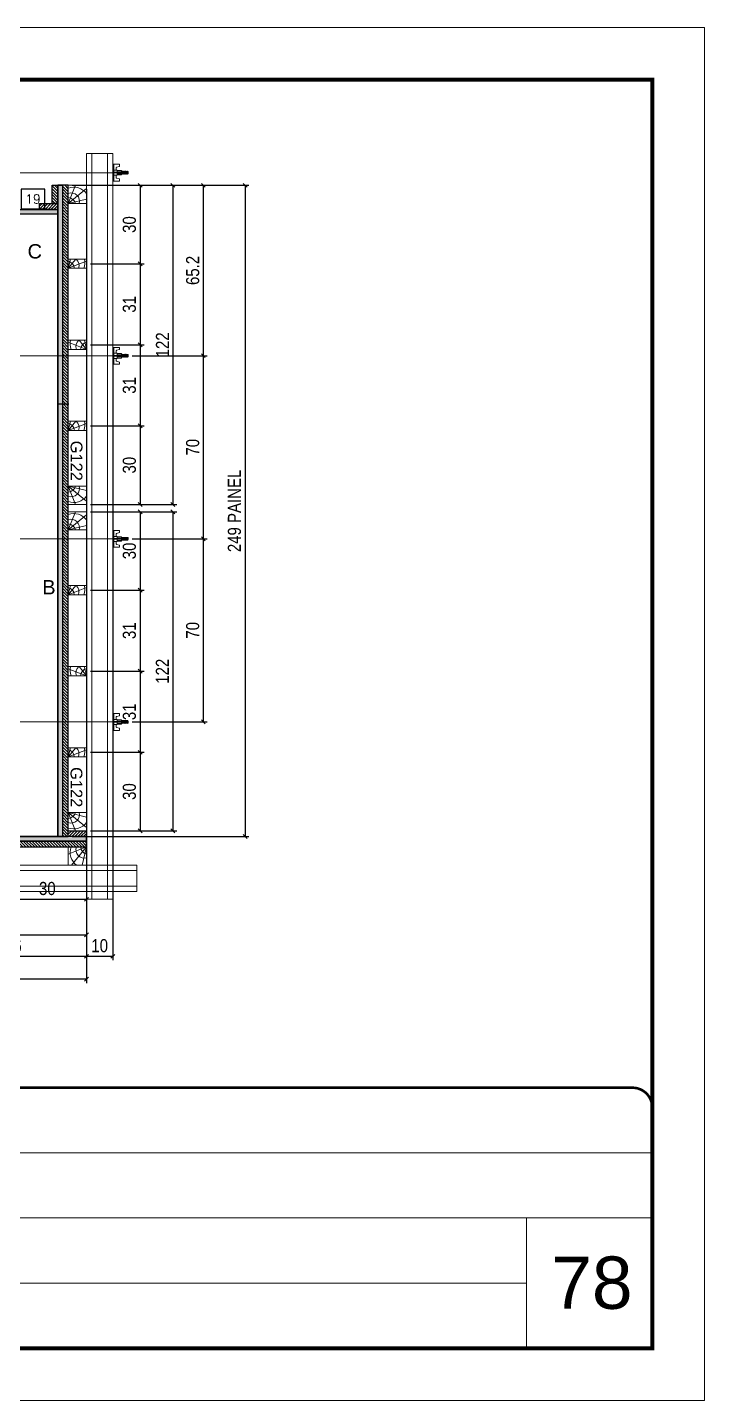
# Model space of a CAD drawing. Extents: x 2949 to 9203, y -16089 to 12527.
# Drawn here: x 5515 to 6033, y -10346 to -9296 of the extents above; entities that cross this region are included whole.
import ezdxf
from ezdxf.enums import TextEntityAlignment as Align

# ---------------------------------------------------------------- set-up
doc = ezdxf.new("R2010")
doc.units = 0
doc.linetypes.add('CONTINUO', pattern=[0])
doc.linetypes.add('DASHED', pattern=[0.75, 0.5, -0.25])
for name, color, linetype, lineweight in [('CARIMBO', 255, 'Continuous', 9), ('CONCRETO', 251, 'Continuous', 25), ('Folhas', 255, 'Continuous', 9), ('Hachura', 251, 'Continuous', 9), ('Madeira', 126, 'Continuous', 18), ('Perfil Metálico', 224, 'Continuous', 18), ('SARRAFO DE PRESSAO', 251, 'DASHED', 9)]:
    doc.layers.add(name, color=color, linetype=linetype, lineweight=lineweight)
for name, color, linetype in [('COTA', 241, 'Continuous'), ('MEIO_PONT', 93, 'Continuous'), ('Painéis', 200, 'Continuous'), ('SARRAFO', 251, 'Continuous'), ('TEXTO_GERAL', 7, 'Continuous')]:
    doc.layers.add(name, color=color, linetype=linetype)
doc.styles.add('ARIAL', font='arial.ttf')
doc.styles.add('COTA TECNICA 2X', font='techl___.ttf', dxfattribs={"height": 10})
doc.styles.add('ROMANS', font='romans.shx')
doc.styles.add('SANSSERIF', font='sas_____.pfb')
doc.dimstyles.new('Cota Seção interna', dxfattribs={"dimtxt": 7, "dimasz": 6, "dimexe": 0.18, "dimexo": 2, "dimgap": -4, "dimtad": 3, "dimdec": 1, "dimlfac": 0.5, "dimzin": 12, "dimdsep": 46, "dimtxsty": 'ROMANS', "dimblk": 'ARCHTICK', "dimcen": 0.09, "dimse1": 1, "dimse2": 1, "dimsd1": 1, "dimsd2": 1, "dimclrd": 180, "dimclre": 5, "dimclrt": 1, "dimadec": 0, "dimazin": 3, "dimtfac": 1, "dimtdec": 1, "dimtofl": 0, "dimtmove": 0, "dimatfit": 3, "dimldrblk": 'ARCHTICK', "dimfxl": 1, "dimtolj": 1, "dimtzin": 0, "dimarcsym": 0})
doc.dimstyles.new('SECAO PILAR', dxfattribs={"dimtxt": 10, "dimasz": 3, "dimexe": 3, "dimexo": 3, "dimgap": 3, "dimtad": 1, "dimdec": 1, "dimlfac": 0.5, "dimzin": 12, "dimdsep": 46, "dimtxsty": 'COTA TECNICA 2X', "dimblk1": 'OBLIQUE', "dimblk2": 'OBLIQUE', "dimsah": 1, "dimcen": 0.9, "dimclrd": 256, "dimclre": 256, "dimclrt": 256, "dimadec": 1, "dimazin": 3, "dimtfac": 1, "dimtdec": 1, "dimtmove": 0, "dimatfit": 3, "dimfxl": 1, "dimtolj": 1, "dimtzin": 12, "dimarcsym": 0})

# ---------------------------------------------------------------- blocks, each defined once
blk = doc.blocks.new('9999999999')
at = {"color": 30, "linetype": 'CONTINUO'}
for p, q in [((98564.6, 34379.6), (99584, 34379.6)), ((98564.6, 34329.8), (99488, 34329.8)), ((99584, 34329.8), (99488, 34329.8)), ((99488, 34329.8), (99488, 34230.2)), ((98564.6, 34280), (99488, 34280))]:
    blk.add_line(p, q, dxfattribs=at)
at = {"color": 30, "linetype": 'CONTINUO', "const_width": 2}
blk.add_lwpolyline([(99584, 34230.2), (99584, 34414.4, 0.414214), (99569, 34429.4), (98229, 34429.4, 0.414214), (98214, 34414.4), (98214, 34245.2, 0.414214), (98229, 34230.2), (99584, 34230.2)], format="xyb", dxfattribs=at)
at = {"layer": 'Folhas'}
blk.add_lwpolyline([(98139, 34190.2), (99624, 34190.2), (99624, 35240.2), (98139, 35240.2)], close=True, dxfattribs=at)
at = {"layer": 'Folhas', "color": 30, "const_width": 3}
blk.add_lwpolyline([(98214, 34230.2), (99584, 34230.2), (99584, 35200.2), (98214, 35200.2)], close=True, dxfattribs=at)
blk = doc.blocks.new('*D2945')
at = {"layer": 'COTA', "color": 180, "lineweight": -2, "transparency": 16777216}
for p, q in [((5528.3, -9419.9), (5510.3, -9419.9)), ((5510.3, -9419.9), (5510.3, -9434.9)), ((5528.3, -9434.9), (5528.3, -9419.9)), ((5510.3, -9434.9), (5528.3, -9434.9))]:
    blk.add_line(p, q, dxfattribs=at)
at = {"layer": 'Defpoints', "color": 0, "transparency": 16777216}
for p in [(5500.3, -9438.9), (5538.3, -9438.9), (5538.3, -9438.9)]:
    blk.add_point(p, dxfattribs=at)
at = {"layer": 'COTA', "color": 1, "transparency": 16777216, "insert": (5519.3, -9427.4), "char_height": 7, "attachment_point": 5, "style": 'ROMANS'}
blk.add_mtext('\\A1;19', dxfattribs=at)
blk = doc.blocks.new('_ArchTick')
at = {"color": 0, "linetype": 'ByBlock', "const_width": 0.15}
blk.add_lwpolyline([(-0.5, -0.5), (0.5, 0.5)], dxfattribs=at)
blk = doc.blocks.new('*D2998')
at = {"layer": 'COTA', "color": 180, "lineweight": -2, "transparency": 16777216}
for p, q in [((5283.3, -9877.4), (5257.3, -9877.4)), ((5257.3, -9877.4), (5257.3, -9892.4)), ((5283.3, -9892.4), (5283.3, -9877.4)), ((5257.3, -9892.4), (5283.3, -9892.4))]:
    blk.add_line(p, q, dxfattribs=at)
at = {"layer": 'Defpoints', "color": 0, "transparency": 16777216}
for p in [(5002.3, -9896.4), (5002.3, -9914.9), (5538.3, -9914.9)]:
    blk.add_point(p, dxfattribs=at)
at = {"layer": 'COTA', "color": 1, "transparency": 16777216, "insert": (5270.3, -9884.9), "char_height": 7, "attachment_point": 5, "style": 'ROMANS'}
blk.add_mtext('\\A1;268', dxfattribs=at)
blk = doc.blocks.new('C')
at = {"layer": 'Hachura', "color": 0}
for p, q in [((0, 3.22), (0, -3.22)), ((0.45, 3.22), (0, 3.22)), ((0.46, 3.16), (0, 3.16)), ((0.46, 3.05), (0, 3.05)), ((0.46, 2.88), (0, 2.88)), ((0, 2.75), (0, -1.16)), ((0.46, 2.65), (0, 2.65)), ((0.46, 2.23), (0, 2.23)), ((0.46, 1.51), (0, 1.51)), ((0.39, 0.49), (0.17, 0.49)), ((0.45, -3.23), (0.45, 3.22)), ((0.45, 3.22), (2.58, 3.22)), ((1.74, 0.97), (0.45, 0.97)), ((1.45, 0.1), (0.45, 0.1)), ((1.35, 1.94), (1.35, 0.96)), ((2.58, 2.39), (1.47, 2.09)), ((1.74, -0.97), (1.74, 0.97)), ((1.74, 0.97), (1.74, 0.84)), ((1.74, 0.97), (1.74, 0.84)), ((1.74, 0.84), (3.35, 0.84)), ((3.35, 0.45), (1.74, 0.45)), ((2.58, 3.22), (2.58, 2.39)), ((3.32, 0.84), (3.32, -0.84)), ((3.35, 0.84), (3.35, -0.84)), ((3.68, 0.45), (3.35, 0.45)), ((3.84, -0.52), (3.35, 0.45)), ((3.35, 0.06), (3.67, -0.57)), ((3.68, 0.45), (4.16, -0.52)), ((3.72, 0.5), (4.25, -0.57)), ((4.37, -0.55), (3.83, 0.53)), ((4.15, 0.45), (3.93, 0.45)), ((4.42, -0.52), (3.93, 0.45)), ((4.15, 0.45), (4.26, 0.45)), ((4.26, 0.45), (4.74, -0.52)), ((4.3, 0.5), (4.83, -0.57)), ((4.95, -0.55), (4.41, 0.53)), ((4.51, 0.45), (4.84, 0.45)), ((5, -0.52), (4.51, 0.45)), ((4.84, 0.45), (5.32, -0.52)), ((4.88, 0.5), (5.41, -0.57)), ((5.53, -0.55), (4.99, 0.53)), ((5.58, -0.52), (5.09, 0.45)), ((5.42, 0.45), (5.09, 0.45)), ((5.58, -0.52), (5.09, 0.45)), ((5.42, 0.45), (5.74, -0.19)), ((5.46, 0.5), (5.74, -0.07)), ((5.74, 0.19), (5.57, 0.53)), ((5.74, 0.32), (5.68, 0.45)), ((5.68, 0.45), (5.74, 0.45)), ((5.74, 0.45), (5.9, 0.29)), ((5.74, 0.45), (5.74, -0.52)), ((5.9, -0.36), (5.9, 0.29)), ((0.45, 0), (0, 0)), ((0.46, -1.52), (0, -1.52)), ((0.46, -2.23), (0, -2.23)), ((0.46, -2.65), (0, -2.65)), ((0.46, -2.88), (0, -2.88)), ((0.46, -3.05), (0, -3.05)), ((0.46, -3.16), (0, -3.16)), ((0, -3.22), (2.57, -3.22)), ((0.08, -0.48), (0.29, -0.48)), ((0.29, -0.48), (0.4, -0.48)), ((0.45, 0), (0.45, -0.97)), ((0.45, -0.16), (1.45, -0.16)), ((0.45, -0.65), (0.45, -0.32)), ((0.45, -3.23), (0.45, -0.65)), ((0.45, -0.97), (1.74, -0.97)), ((1.35, -1.94), (1.35, -0.97)), ((2.58, -2.39), (1.47, -2.1)), ((3.35, -0.32), (1.74, -0.32)), ((3.35, -0.84), (1.74, -0.84)), ((2.58, -3.23), (2.58, -2.39)), ((3.35, -0.07), (3.58, -0.52)), ((3.35, -0.52), (3.58, -0.52)), ((3.84, -0.52), (4.16, -0.52)), ((4.42, -0.52), (4.74, -0.52)), ((4.63, -0.52), (4.74, -0.52)), ((5, -0.52), (5.32, -0.52)), ((5.58, -0.52), (5.74, -0.52)), ((5.74, -0.52), (5.9, -0.36)), ((5.74, -0.52), (5.74, -0.52))]:
    blk.add_line(p, q, dxfattribs=at)
for centre, radius, start, end in [((1.52, 1.94), 0.161, 104.7436, 180), ((1.44, -0.03), 0.129, 272.695, 87.305), ((3.81, 0.39), 0.143, 25.5688, 154.4312), ((4.39, 0.39), 0.143, 25.5688, 154.4312), ((4.97, 0.39), 0.143, 25.5688, 154.4312), ((5.55, 0.39), 0.143, 25.5688, 154.4312), ((0.17, -0.37), 0.174, 221.744, 317.8592), ((1.52, -1.94), 0.161, 180, 255.2564), ((3.71, -0.4), 0.174, 222.1408, 318.256), ((4.29, -0.4), 0.174, 222.1408, 318.256), ((4.87, -0.4), 0.174, 222.1408, 318.256), ((5.45, -0.4), 0.174, 222.1408, 318.256), ((5.61, -0.4), 0.174, 317.8592, 318.256)]:
    blk.add_arc(centre, radius, start, end, dxfattribs=at)
blk = doc.blocks.new('_Oblique')
at = {"color": 0, "linetype": 'ByBlock', "lineweight": -2}
blk.add_line((-0.5, -0.5), (0.5, 0.5), dxfattribs=at)
blk = doc.blocks.new('*D2985')
at = {"layer": 'COTA', "lineweight": -2, "transparency": 16777216}
for p, q in [((4980.3, -9925.9), (4980.3, -10027)), ((5560.3, -9925.9), (5560.3, -10027)), ((5560.3, -10024), (4980.3, -10024))]:
    blk.add_line(p, q, dxfattribs=at)
at = {"layer": 'Defpoints', "color": 0, "transparency": 16777216}
for p in [(4980.3, -9922.9), (5560.3, -9922.9), (4980.3, -10024)]:
    blk.add_point(p, dxfattribs=at)
at = {"layer": 'COTA', "lineweight": -2, "transparency": 16777216, "xscale": 3, "yscale": 3, "zscale": 3, "rotation": 180}
blk.add_blockref('_Oblique', (4980.3, -10024), dxfattribs=at)
at = {"layer": 'COTA', "lineweight": -2, "transparency": 16777216, "xscale": 3, "yscale": 3, "zscale": 3}
blk.add_blockref('_Oblique', (5560.3, -10024), dxfattribs=at)
at = {"layer": 'COTA', "transparency": 16777216, "insert": (5270.3, -10015.9), "char_height": 10, "attachment_point": 5, "style": 'COTA TECNICA 2X'}
blk.add_mtext('\\A1;290 PAINEL', dxfattribs=at)
blk = doc.blocks.new('*D2987')
at = {"layer": 'COTA', "lineweight": -2, "transparency": 16777216}
for p, q in [((5549.3, -9416.9), (5684.4, -9416.9)), ((5681.4, -9416.9), (5681.4, -9914.9)), ((5549.3, -9914.9), (5684.4, -9914.9))]:
    blk.add_line(p, q, dxfattribs=at)
at = {"layer": 'Defpoints', "color": 0, "transparency": 16777216}
for p in [(5546.3, -9416.9), (5546.3, -9914.9), (5681.4, -9914.9)]:
    blk.add_point(p, dxfattribs=at)
at = {"layer": 'COTA', "lineweight": -2, "transparency": 16777216, "xscale": 3, "yscale": 3, "zscale": 3}
for p, rotation in [((5681.4, -9416.9), 90), ((5681.4, -9914.9), 270)]:
    blk.add_blockref('_Oblique', p, dxfattribs=dict(at, rotation=rotation))
at = {"layer": 'COTA', "transparency": 16777216, "insert": (5673.3, -9665.9), "char_height": 10, "attachment_point": 5, "rotation": 90, "style": 'COTA TECNICA 2X'}
blk.add_mtext('\\A1;249 PAINEL', dxfattribs=at)
blk = doc.blocks.new('PONTALETE')
at = {"layer": 'Madeira'}
for q in [(2.71, 7), (7, 5.76), (7, 1.74)]:
    blk.add_line((0, 0), q, dxfattribs=at)
blk.add_lwpolyline([(0, 0), (7, 0), (7, 7), (0, 7)], close=True, dxfattribs=at)
for centre, radius, start, end in [((2.04, 0.06), 6.23, 37.2818, 109.0913), ((1.09, 0.9), 3.19, 343.603, 109.9847), ((-0.21, -0.78), 3.09, 14.6322, 86.0383)]:
    blk.add_arc(centre, radius, start, end, dxfattribs=at)
blk = doc.blocks.new('MEIO PONTALETE')
at = {"layer": 'Madeira'}
for q in [(2.71, 7), (3.5, 2.88), (3.5, 0.87)]:
    blk.add_line((0, 0), q, dxfattribs=at)
blk.add_lwpolyline([(0, 0), (3.5, 0), (3.5, 7), (0, 7)], close=True, dxfattribs=at)
for centre, radius, start, end in [((2.04, 0.06), 6.23, 76.4499, 109.0913), ((1.09, 0.9), 3.19, 40.9063, 109.9847), ((-0.21, -0.78), 3.09, 14.6322, 86.0383)]:
    blk.add_arc(centre, radius, start, end, dxfattribs=at)
blk = doc.blocks.new('*D2941')
at = {"layer": 'COTA', "lineweight": -2, "transparency": 16777216}
for p, q in [((5500.3, -9939.9), (5500.3, -9965.9)), ((5560.3, -9939.9), (5560.3, -9965.9)), ((5500.3, -9962.9), (5560.3, -9962.9))]:
    blk.add_line(p, q, dxfattribs=at)
at = {"layer": 'Defpoints', "color": 0, "transparency": 16777216}
for p in [(5500.3, -9936.9), (5560.3, -9936.9), (5560.3, -9962.9)]:
    blk.add_point(p, dxfattribs=at)
at = {"layer": 'COTA', "lineweight": -2, "transparency": 16777216, "xscale": 3, "yscale": 3, "zscale": 3, "rotation": 180}
blk.add_blockref('_Oblique', (5500.3, -9962.9), dxfattribs=at)
at = {"layer": 'COTA', "lineweight": -2, "transparency": 16777216, "xscale": 3, "yscale": 3, "zscale": 3}
blk.add_blockref('_Oblique', (5560.3, -9962.9), dxfattribs=at)
at = {"layer": 'COTA', "transparency": 16777216, "insert": (5530.3, -9954.7), "char_height": 10, "attachment_point": 5, "style": 'COTA TECNICA 2X'}
blk.add_mtext('\\A1;30', dxfattribs=at)
blk = doc.blocks.new('*D2942')
at = {"layer": 'COTA', "lineweight": -2, "transparency": 16777216}
for p, q in [((5380.3, -9939.9), (5380.3, -9993)), ((5560.3, -9939.9), (5560.3, -9993)), ((5380.3, -9990), (5560.3, -9990))]:
    blk.add_line(p, q, dxfattribs=at)
at = {"layer": 'Defpoints', "color": 0, "transparency": 16777216}
for p in [(5380.3, -9936.9), (5560.3, -9936.9), (5560.3, -9990)]:
    blk.add_point(p, dxfattribs=at)
at = {"layer": 'COTA', "lineweight": -2, "transparency": 16777216, "xscale": 3, "yscale": 3, "zscale": 3, "rotation": 180}
blk.add_blockref('_Oblique', (5380.3, -9990), dxfattribs=at)
at = {"layer": 'COTA', "lineweight": -2, "transparency": 16777216, "xscale": 3, "yscale": 3, "zscale": 3}
blk.add_blockref('_Oblique', (5560.3, -9990), dxfattribs=at)
at = {"layer": 'COTA', "transparency": 16777216, "insert": (5470.3, -9981.9), "char_height": 10, "attachment_point": 5, "style": 'COTA TECNICA 2X'}
blk.add_mtext('\\A1;90', dxfattribs=at)
blk = doc.blocks.new('*D2923')
at = {"layer": 'COTA', "lineweight": -2, "transparency": 16777216}
for p, q in [((5563.3, -9416.9), (5604.2, -9416.9)), ((5601.2, -9416.9), (5601.2, -9476.9)), ((5563.3, -9476.9), (5604.2, -9476.9))]:
    blk.add_line(p, q, dxfattribs=at)
at = {"layer": 'Defpoints', "color": 0, "transparency": 16777216}
for p in [(5560.3, -9416.9), (5560.3, -9476.9), (5601.2, -9476.9)]:
    blk.add_point(p, dxfattribs=at)
at = {"layer": 'COTA', "lineweight": -2, "transparency": 16777216, "xscale": 3, "yscale": 3, "zscale": 3}
for p, rotation in [((5601.2, -9416.9), 90), ((5601.2, -9476.9), 270)]:
    blk.add_blockref('_Oblique', p, dxfattribs=dict(at, rotation=rotation))
at = {"layer": 'COTA', "transparency": 16777216, "insert": (5593, -9446.9), "char_height": 10, "attachment_point": 5, "rotation": 90, "style": 'COTA TECNICA 2X'}
blk.add_mtext('\\A1;30', dxfattribs=at)
blk = doc.blocks.new('*D2924')
at = {"layer": 'COTA', "lineweight": -2, "transparency": 16777216}
for p, q in [((5563.3, -9476.9), (5604.2, -9476.9)), ((5601.2, -9476.9), (5601.2, -9538.9)), ((5563.3, -9538.9), (5604.2, -9538.9))]:
    blk.add_line(p, q, dxfattribs=at)
at = {"layer": 'Defpoints', "color": 0, "transparency": 16777216}
for p in [(5560.3, -9476.9), (5560.3, -9538.9), (5601.2, -9538.9)]:
    blk.add_point(p, dxfattribs=at)
at = {"layer": 'COTA', "lineweight": -2, "transparency": 16777216, "xscale": 3, "yscale": 3, "zscale": 3}
for p, rotation in [((5601.2, -9476.9), 90), ((5601.2, -9538.9), 270)]:
    blk.add_blockref('_Oblique', p, dxfattribs=dict(at, rotation=rotation))
at = {"layer": 'COTA', "transparency": 16777216, "insert": (5593, -9507.9), "char_height": 10, "attachment_point": 5, "rotation": 90, "style": 'COTA TECNICA 2X'}
blk.add_mtext('\\A1;31', dxfattribs=at)
blk = doc.blocks.new('*D2925')
at = {"layer": 'COTA', "lineweight": -2, "transparency": 16777216}
for p, q in [((5563.3, -9538.9), (5604.2, -9538.9)), ((5601.2, -9538.9), (5601.2, -9600.9)), ((5563.3, -9600.9), (5604.2, -9600.9))]:
    blk.add_line(p, q, dxfattribs=at)
at = {"layer": 'Defpoints', "color": 0, "transparency": 16777216}
for p in [(5560.3, -9538.9), (5560.3, -9600.9), (5601.2, -9600.9)]:
    blk.add_point(p, dxfattribs=at)
at = {"layer": 'COTA', "lineweight": -2, "transparency": 16777216, "xscale": 3, "yscale": 3, "zscale": 3}
for p, rotation in [((5601.2, -9538.9), 90), ((5601.2, -9600.9), 270)]:
    blk.add_blockref('_Oblique', p, dxfattribs=dict(at, rotation=rotation))
at = {"layer": 'COTA', "transparency": 16777216, "insert": (5593, -9569.9), "char_height": 10, "attachment_point": 5, "rotation": 90, "style": 'COTA TECNICA 2X'}
blk.add_mtext('\\A1;31', dxfattribs=at)
blk = doc.blocks.new('*D2926')
at = {"layer": 'COTA', "lineweight": -2, "transparency": 16777216}
for p, q in [((5563.3, -9600.9), (5604.2, -9600.9)), ((5601.2, -9600.9), (5601.2, -9660.9)), ((5563.3, -9660.9), (5604.2, -9660.9))]:
    blk.add_line(p, q, dxfattribs=at)
at = {"layer": 'Defpoints', "color": 0, "transparency": 16777216}
for p in [(5560.3, -9600.9), (5560.3, -9660.9), (5601.2, -9660.9)]:
    blk.add_point(p, dxfattribs=at)
at = {"layer": 'COTA', "lineweight": -2, "transparency": 16777216, "xscale": 3, "yscale": 3, "zscale": 3}
for p, rotation in [((5601.2, -9600.9), 90), ((5601.2, -9660.9), 270)]:
    blk.add_blockref('_Oblique', p, dxfattribs=dict(at, rotation=rotation))
at = {"layer": 'COTA', "transparency": 16777216, "insert": (5593, -9630.9), "char_height": 10, "attachment_point": 5, "rotation": 90, "style": 'COTA TECNICA 2X'}
blk.add_mtext('\\A1;30', dxfattribs=at)
blk = doc.blocks.new('*D2927')
at = {"layer": 'COTA', "lineweight": -2, "transparency": 16777216}
for p, q in [((5563.3, -9416.9), (5629.3, -9416.9)), ((5626.3, -9416.9), (5626.3, -9660.9)), ((5563.3, -9660.9), (5629.3, -9660.9))]:
    blk.add_line(p, q, dxfattribs=at)
at = {"layer": 'Defpoints', "color": 0, "transparency": 16777216}
for p in [(5560.3, -9416.9), (5560.3, -9660.9), (5626.3, -9660.9)]:
    blk.add_point(p, dxfattribs=at)
at = {"layer": 'COTA', "lineweight": -2, "transparency": 16777216, "xscale": 3, "yscale": 3, "zscale": 3}
for p, rotation in [((5626.3, -9416.9), 90), ((5626.3, -9660.9), 270)]:
    blk.add_blockref('_Oblique', p, dxfattribs=dict(at, rotation=rotation))
at = {"layer": 'COTA', "transparency": 16777216, "insert": (5618.3, -9538.9), "char_height": 10, "attachment_point": 5, "rotation": 90, "style": 'COTA TECNICA 2X'}
blk.add_mtext('\\A1;122', dxfattribs=at)
blk = doc.blocks.new('*D2928')
at = {"layer": 'COTA', "lineweight": -2, "transparency": 16777216}
for p, q in [((5563.3, -9666.5), (5604.2, -9666.5)), ((5601.2, -9666.5), (5601.2, -9726.5)), ((5563.3, -9726.5), (5604.2, -9726.5))]:
    blk.add_line(p, q, dxfattribs=at)
at = {"layer": 'Defpoints', "color": 0, "transparency": 16777216}
for p in [(5560.3, -9666.5), (5560.3, -9726.5), (5601.2, -9726.5)]:
    blk.add_point(p, dxfattribs=at)
at = {"layer": 'COTA', "lineweight": -2, "transparency": 16777216, "xscale": 3, "yscale": 3, "zscale": 3}
for p, rotation in [((5601.2, -9666.5), 90), ((5601.2, -9726.5), 270)]:
    blk.add_blockref('_Oblique', p, dxfattribs=dict(at, rotation=rotation))
at = {"layer": 'COTA', "transparency": 16777216, "insert": (5593, -9696.5), "char_height": 10, "attachment_point": 5, "rotation": 90, "style": 'COTA TECNICA 2X'}
blk.add_mtext('\\A1;30', dxfattribs=at)
blk = doc.blocks.new('*D2929')
at = {"layer": 'COTA', "lineweight": -2, "transparency": 16777216}
for p, q in [((5563.3, -9726.5), (5604.2, -9726.5)), ((5601.2, -9726.5), (5601.2, -9788.5)), ((5563.3, -9788.5), (5604.2, -9788.5))]:
    blk.add_line(p, q, dxfattribs=at)
at = {"layer": 'Defpoints', "color": 0, "transparency": 16777216}
for p in [(5560.3, -9726.5), (5560.3, -9788.5), (5601.2, -9788.5)]:
    blk.add_point(p, dxfattribs=at)
at = {"layer": 'COTA', "lineweight": -2, "transparency": 16777216, "xscale": 3, "yscale": 3, "zscale": 3}
for p, rotation in [((5601.2, -9726.5), 90), ((5601.2, -9788.5), 270)]:
    blk.add_blockref('_Oblique', p, dxfattribs=dict(at, rotation=rotation))
at = {"layer": 'COTA', "transparency": 16777216, "insert": (5593, -9757.5), "char_height": 10, "attachment_point": 5, "rotation": 90, "style": 'COTA TECNICA 2X'}
blk.add_mtext('\\A1;31', dxfattribs=at)
blk = doc.blocks.new('*D2930')
at = {"layer": 'COTA', "lineweight": -2, "transparency": 16777216}
for p, q in [((5563.3, -9788.5), (5604.2, -9788.5)), ((5601.2, -9788.5), (5601.2, -9850.5)), ((5563.3, -9850.5), (5604.2, -9850.5))]:
    blk.add_line(p, q, dxfattribs=at)
at = {"layer": 'Defpoints', "color": 0, "transparency": 16777216}
for p in [(5560.3, -9788.5), (5560.3, -9850.5), (5601.2, -9850.5)]:
    blk.add_point(p, dxfattribs=at)
at = {"layer": 'COTA', "lineweight": -2, "transparency": 16777216, "xscale": 3, "yscale": 3, "zscale": 3}
for p, rotation in [((5601.2, -9788.5), 90), ((5601.2, -9850.5), 270)]:
    blk.add_blockref('_Oblique', p, dxfattribs=dict(at, rotation=rotation))
at = {"layer": 'COTA', "transparency": 16777216, "insert": (5593, -9819.5), "char_height": 10, "attachment_point": 5, "rotation": 90, "style": 'COTA TECNICA 2X'}
blk.add_mtext('\\A1;31', dxfattribs=at)
blk = doc.blocks.new('*D2931')
at = {"layer": 'COTA', "lineweight": -2, "transparency": 16777216}
for p, q in [((5563.3, -9850.5), (5604.2, -9850.5)), ((5601.2, -9850.5), (5601.2, -9910.5)), ((5563.3, -9910.5), (5604.2, -9910.5))]:
    blk.add_line(p, q, dxfattribs=at)
at = {"layer": 'Defpoints', "color": 0, "transparency": 16777216}
for p in [(5560.3, -9850.5), (5560.3, -9910.5), (5601.2, -9910.5)]:
    blk.add_point(p, dxfattribs=at)
at = {"layer": 'COTA', "lineweight": -2, "transparency": 16777216, "xscale": 3, "yscale": 3, "zscale": 3}
for p, rotation in [((5601.2, -9850.5), 90), ((5601.2, -9910.5), 270)]:
    blk.add_blockref('_Oblique', p, dxfattribs=dict(at, rotation=rotation))
at = {"layer": 'COTA', "transparency": 16777216, "insert": (5593, -9880.5), "char_height": 10, "attachment_point": 5, "rotation": 90, "style": 'COTA TECNICA 2X'}
blk.add_mtext('\\A1;30', dxfattribs=at)
blk = doc.blocks.new('*D2932')
at = {"layer": 'COTA', "lineweight": -2, "transparency": 16777216}
for p, q in [((5563.3, -9666.5), (5629.3, -9666.5)), ((5626.3, -9666.5), (5626.3, -9910.5)), ((5563.3, -9910.5), (5629.3, -9910.5))]:
    blk.add_line(p, q, dxfattribs=at)
at = {"layer": 'Defpoints', "color": 0, "transparency": 16777216}
for p in [(5560.3, -9666.5), (5560.3, -9910.5), (5626.3, -9910.5)]:
    blk.add_point(p, dxfattribs=at)
at = {"layer": 'COTA', "lineweight": -2, "transparency": 16777216, "xscale": 3, "yscale": 3, "zscale": 3}
for p, rotation in [((5626.3, -9666.5), 90), ((5626.3, -9910.5), 270)]:
    blk.add_blockref('_Oblique', p, dxfattribs=dict(at, rotation=rotation))
at = {"layer": 'COTA', "transparency": 16777216, "insert": (5618.2, -9788.5), "char_height": 10, "attachment_point": 5, "rotation": 90, "style": 'COTA TECNICA 2X'}
blk.add_mtext('\\A1;122', dxfattribs=at)
blk = doc.blocks.new('*D2979')
at = {"layer": 'COTA', "linetype": 'ByBlock', "lineweight": -2, "transparency": 16777216}
for p, q in [((5560.3, -9419.9), (5560.3, -10009.5)), ((5448.3, -9971.7), (5448.3, -10009.5)), ((5448.3, -10006.5), (5560.3, -10006.5))]:
    blk.add_line(p, q, dxfattribs=at)
at = {"layer": 'Defpoints', "color": 0, "linetype": 'ByBlock', "transparency": 16777216}
for p in [(5560.3, -9416.9), (5448.3, -9968.7), (5560.3, -10006.5)]:
    blk.add_point(p, dxfattribs=at)
at = {"layer": 'COTA', "linetype": 'ByBlock', "lineweight": -2, "transparency": 16777216, "xscale": 3, "yscale": 3, "zscale": 3, "rotation": 180}
blk.add_blockref('_Oblique', (5448.3, -10006.5), dxfattribs=at)
at = {"layer": 'COTA', "linetype": 'ByBlock', "lineweight": -2, "transparency": 16777216, "xscale": 3, "yscale": 3, "zscale": 3}
blk.add_blockref('_Oblique', (5560.3, -10006.5), dxfattribs=at)
at = {"layer": 'COTA', "linetype": 'ByBlock', "transparency": 16777216, "insert": (5504.3, -9998.4), "char_height": 10, "attachment_point": 5, "style": 'COTA TECNICA 2X'}
blk.add_mtext('\\A1;56', dxfattribs=at)
blk = doc.blocks.new('*D2980')
at = {"layer": 'COTA', "linetype": 'ByBlock', "lineweight": -2, "transparency": 16777216}
for p, q in [((5560.3, -9419.9), (5560.3, -10009.5)), ((5580.3, -9550.3), (5580.3, -10009.5)), ((5560.3, -10006.5), (5580.3, -10006.5))]:
    blk.add_line(p, q, dxfattribs=at)
at = {"layer": 'Defpoints', "color": 0, "linetype": 'ByBlock', "transparency": 16777216}
for p in [(5560.3, -9416.9), (5580.3, -9547.3), (5580.3, -10006.5)]:
    blk.add_point(p, dxfattribs=at)
at = {"layer": 'COTA', "linetype": 'ByBlock', "lineweight": -2, "transparency": 16777216, "xscale": 3, "yscale": 3, "zscale": 3, "rotation": 180}
blk.add_blockref('_Oblique', (5560.3, -10006.5), dxfattribs=at)
at = {"layer": 'COTA', "linetype": 'ByBlock', "lineweight": -2, "transparency": 16777216, "xscale": 3, "yscale": 3, "zscale": 3}
blk.add_blockref('_Oblique', (5580.3, -10006.5), dxfattribs=at)
at = {"layer": 'COTA', "linetype": 'ByBlock', "transparency": 16777216, "insert": (5570.3, -9998.4), "char_height": 10, "attachment_point": 5, "style": 'COTA TECNICA 2X'}
blk.add_mtext('\\A1;10', dxfattribs=at)
blk = doc.blocks.new('*D2981')
at = {"layer": 'COTA', "lineweight": -2, "transparency": 16777216}
for p, q in [((5563.3, -9416.9), (5652.5, -9416.9)), ((5649.5, -9416.9), (5649.5, -9547.2)), ((5595.1, -9547.2), (5652.5, -9547.2))]:
    blk.add_line(p, q, dxfattribs=at)
at = {"layer": 'Defpoints', "color": 0, "transparency": 16777216}
for p in [(5560.3, -9416.9), (5592.1, -9547.2), (5649.5, -9547.2)]:
    blk.add_point(p, dxfattribs=at)
at = {"layer": 'COTA', "lineweight": -2, "transparency": 16777216, "xscale": 3, "yscale": 3, "zscale": 3}
for p, rotation in [((5649.5, -9416.9), 90), ((5649.5, -9547.2), 270)]:
    blk.add_blockref('_Oblique', p, dxfattribs=dict(at, rotation=rotation))
at = {"layer": 'COTA', "transparency": 16777216, "insert": (5641.4, -9482), "char_height": 10, "attachment_point": 5, "rotation": 90, "style": 'COTA TECNICA 2X'}
blk.add_mtext('\\A1;65.2', dxfattribs=at)
blk = doc.blocks.new('*D2982')
at = {"layer": 'COTA', "linetype": 'ByBlock', "lineweight": -2, "transparency": 16777216}
for p, q in [((5595.1, -9547.2), (5652.5, -9547.2)), ((5649.5, -9547.2), (5649.5, -9687.2)), ((5595.1, -9687.2), (5652.5, -9687.2))]:
    blk.add_line(p, q, dxfattribs=at)
at = {"layer": 'Defpoints', "color": 0, "linetype": 'ByBlock', "transparency": 16777216}
for p in [(5592.1, -9547.2), (5592.1, -9687.2), (5649.5, -9687.2)]:
    blk.add_point(p, dxfattribs=at)
at = {"layer": 'COTA', "linetype": 'ByBlock', "lineweight": -2, "transparency": 16777216, "xscale": 3, "yscale": 3, "zscale": 3}
for p, rotation in [((5649.5, -9547.2), 90), ((5649.5, -9687.2), 270)]:
    blk.add_blockref('_Oblique', p, dxfattribs=dict(at, rotation=rotation))
at = {"layer": 'COTA', "linetype": 'ByBlock', "transparency": 16777216, "insert": (5641.4, -9617.2), "char_height": 10, "attachment_point": 5, "rotation": 90, "style": 'COTA TECNICA 2X'}
blk.add_mtext('\\A1;70', dxfattribs=at)
blk = doc.blocks.new('*D2983')
at = {"layer": 'COTA', "linetype": 'ByBlock', "lineweight": -2, "transparency": 16777216}
for p, q in [((5595.1, -9687.2), (5652.5, -9687.2)), ((5649.5, -9687.2), (5649.5, -9827.2)), ((5595.1, -9827.2), (5652.5, -9827.2))]:
    blk.add_line(p, q, dxfattribs=at)
at = {"layer": 'Defpoints', "color": 0, "linetype": 'ByBlock', "transparency": 16777216}
for p in [(5592.1, -9687.2), (5592.1, -9827.2), (5649.5, -9827.2)]:
    blk.add_point(p, dxfattribs=at)
at = {"layer": 'COTA', "linetype": 'ByBlock', "lineweight": -2, "transparency": 16777216, "xscale": 3, "yscale": 3, "zscale": 3}
for p, rotation in [((5649.5, -9687.2), 90), ((5649.5, -9827.2), 270)]:
    blk.add_blockref('_Oblique', p, dxfattribs=dict(at, rotation=rotation))
at = {"layer": 'COTA', "linetype": 'ByBlock', "transparency": 16777216, "insert": (5641.4, -9757.2), "char_height": 10, "attachment_point": 5, "rotation": 90, "style": 'COTA TECNICA 2X'}
blk.add_mtext('\\A1;70', dxfattribs=at)

msp = doc.modelspace()

# ---------------------------------------------------------------- hatches: boundary and pattern name
at = {"layer": 'Hachura'}
h = msp.add_hatch(dxfattribs=at)
h.set_pattern_fill('ANSI31', color=256, scale=0.5, angle=270, style=0)
h.set_pattern_definition([(315, (29072.522, -19061.224), (1.12253202, 1.12253202), [])])
h.paths.add_polyline_path([(5533.9, -9430.88), (5538.3, -9430.88), (5538.3, -9416.88), (5533.9, -9416.88)])
h = msp.add_hatch(color=256, dxfattribs=at)
h.dxf.hatch_style = 1
h.paths.add_polyline_path([(5538.3, -9914.88), (5538.3, -9416.88), (5541.9, -9416.88), (5541.9, -9914.88)])
h = msp.add_hatch(dxfattribs=at)
h.set_pattern_fill('ANSI31', color=256, scale=0.5, angle=270, style=0)
h.set_pattern_definition([(315, (29080.522, -18794.224), (1.12253202, 1.12253202), [])])
h.paths.add_polyline_path([(5541.9, -9914.88), (5546.3, -9914.88), (5546.3, -9416.88), (5541.9, -9416.88)])
h = msp.add_hatch(color=256, dxfattribs=at)
h.dxf.hatch_style = 1
h.paths.add_polyline_path([(5538.3, -9435.28), (5538.3, -9438.88), (5500.3, -9438.88), (5500.3, -9435.28)])
h = msp.add_hatch(dxfattribs=at)
h.set_pattern_fill('ANSI31', color=256, scale=0.5, angle=360, style=0)
h.set_pattern_definition([(45, (15314.6657, 12972.536), (-1.12253202, 1.12253202), [])])
h.paths.add_polyline_path([(5538.3, -9435.28), (5538.3, -9430.88), (5524.3, -9430.88), (5524.3, -9435.28)])
h = msp.add_hatch(dxfattribs=at)
h.set_pattern_fill('ANSI31', color=256, scale=0.5, angle=180, style=0)
h.set_pattern_definition([(225, (-3566.638, -32231.4804), (1.12253202, -1.12253202), [])])
h.paths.add_polyline_path([(5560.3, -9914.88), (5560.3, -9910.48), (5546.3, -9910.48), (5546.3, -9914.88)])
h = msp.add_hatch(color=256, dxfattribs=at)
h.dxf.hatch_style = 1
h.paths.add_polyline_path([(5560.3, -9918.48), (5560.3, -9914.88), (4980.3, -9914.88), (4980.3, -9918.48)])
h = msp.add_hatch(dxfattribs=at)
h.set_pattern_fill('ANSI31', color=256, scale=0.5, angle=270, style=0)
h.set_pattern_definition([(315, (-2381.0758, -20563.175), (1.12253202, 1.12253202), [])])
h.paths.add_polyline_path([(4980.3, -9922.88), (4980.3, -9918.48), (5560.3, -9918.48), (5560.3, -9922.88)])

# ---------------------------------------------------------------- linework, layer by layer
at = {"layer": 'CONCRETO', "color": 2}
msp.add_lwpolyline([(5538.3, -9438.88), (5500.3, -9438.88), (5500.3, -9876.88), (5002.3, -9876.88), (5002.3, -9914.88), (5538.3, -9914.88)], close=True, dxfattribs=at)
at = {"layer": 'Hachura'}
for p, q in [((5591.1, -9407.28), (5451.3, -9407.27)), ((5591.09, -9547.28), (5451.29, -9547.27)), ((5591.08, -9687.28), (5451.28, -9687.27)), ((5591.08, -9827.28), (5451.28, -9827.27))]:
    msp.add_line(p, q, dxfattribs=at)
at = {"layer": 'Madeira'}
for points in [[(5560.34, -9660.88), (5546.34, -9660.88), (5546.34, -9416.88), (5560.34, -9416.88)], [(5560.3, -9910.48), (5546.3, -9910.48), (5546.3, -9666.48), (5560.3, -9666.48)], [(5560.3, -9922.88), (5560.3, -9936.88), (4980.3, -9936.88), (4980.3, -9922.88)], [(5380.3, -9922.88), (5380.3, -9936.88), (5560.3, -9936.88), (5560.3, -9922.88)]]:
    msp.add_lwpolyline(points, close=True, dxfattribs=at)
at = {"layer": 'Painéis'}
msp.add_line((5538.3, -9583.88), (5546.7, -9583.88), dxfattribs=at)
at = {"layer": 'Painéis', "linetype": 'ByBlock'}
for p, q in [((5546.3, -9914.88), (5546.3, -9911.11)), ((5538.3, -9914.88), (5546.3, -9914.88))]:
    msp.add_line(p, q, dxfattribs=at)
at = {"layer": 'Painéis'}
for points in [[(5538.3, -9914.88), (5538.3, -9416.88), (5541.9, -9416.88), (5541.9, -9914.88)], [(5538.3, -9435.28), (5538.3, -9438.88), (5500.3, -9438.88), (5500.3, -9435.28)], [(5560.3, -9918.48), (5560.3, -9914.88), (4980.3, -9914.88), (4980.3, -9918.48)]]:
    msp.add_lwpolyline(points, close=True, dxfattribs=at)
at = {"layer": 'Perfil Metálico'}
for points in [[(5560.3, -9962.79), (5580.3, -9962.79), (5580.3, -9392.52), (5560.3, -9392.52)], [(5576.3, -9392.52), (5564.3, -9392.52), (5564.3, -9962.79), (5576.3, -9962.79)], [(4948.36, -9936.88), (4948.36, -9956.88), (5598.62, -9956.88), (5598.62, -9936.88)], [(5598.62, -9952.88), (5598.62, -9940.88), (4948.36, -9940.88), (4948.36, -9952.88)]]:
    msp.add_lwpolyline(points, close=True, dxfattribs=at)
at = {"layer": 'SARRAFO'}
msp.add_line((5546.3, -9914.88), (5546.34, -9416.88), dxfattribs=at)
for points in [[(5538.3, -9416.88), (5538.3, -9430.88), (5533.9, -9430.88), (5533.9, -9416.88)], [(5524.3, -9430.88), (5538.3, -9430.88), (5538.3, -9435.28), (5524.3, -9435.28)], [(5546.3, -9910.48), (5560.3, -9910.48), (5560.3, -9914.88), (5546.3, -9914.88)], [(5560.3, -9918.48), (4980.3, -9918.48), (4980.3, -9922.88), (5560.3, -9922.88)], [(5560.3, -9918.48), (4980.3, -9918.48), (4980.3, -9922.88), (5560.3, -9922.88)]]:
    msp.add_lwpolyline(points, close=True, dxfattribs=at)
msp.add_lwpolyline([(5546.34, -9416.88), (5538.3, -9416.88), (5538.3, -9914.88), (5546.3, -9914.88)], dxfattribs=at)

# ---------------------------------------------------------------- block references
at = {"layer": 'Hachura', "linetype": 'Continuous', "xscale": -2, "yscale": 2, "zscale": 2, "rotation": 180}
for p in [(5580.3, -9407.28), (5580.29, -9547.28), (5580.3, -9687.28), (5580.3, -9827.28)]:
    msp.add_blockref('C', p, dxfattribs=at)
at = {"layer": 'Madeira', "xscale": 2, "yscale": 2, "zscale": 2}
for p in [(5546.34, -9430.88), (5546.3, -9680.48)]:
    msp.add_blockref('PONTALETE', p, dxfattribs=at)
at = {"layer": 'Madeira'}
for name, p, xscale, yscale, zscale, rotation in [('MEIO PONTALETE', (5546.34, -9480.38), -1.999999997962732, 1.999999997962732, 1.999999997962732, 270), ('MEIO PONTALETE', (5560.34, -9542.38), 1.999999997962732, 1.999999997962732, 1.999999997962732, 90.00000000000001), ('MEIO PONTALETE', (5546.34, -9604.38), -1.999999997962732, 1.999999997962732, 1.999999997962732, 270), ('PONTALETE', (5546.34, -9646.88), -2, 2, 2, 180), ('MEIO PONTALETE', (5546.3, -9729.98), -1.999999997962732, 1.999999997962732, 1.999999997962732, 270), ('MEIO PONTALETE', (5560.3, -9791.98), 1.999999997962732, 1.999999997962732, 1.999999997962732, 90.00000000000001), ('MEIO PONTALETE', (5546.3, -9853.98), -1.999999997962732, 1.999999997962732, 1.999999997962732, 270), ('PONTALETE', (5546.3, -9896.48), -2, 2, 2, 180)]:
    msp.add_blockref(name, p, dxfattribs=dict(at, xscale=xscale, yscale=yscale, zscale=zscale, rotation=rotation))
at = {"layer": 'MEIO_PONT', "xscale": -2, "yscale": 2, "zscale": 2, "rotation": 90.00000000000007}
msp.add_blockref('PONTALETE', (5560.3, -9922.88), dxfattribs=at)
at = {"layer": 'SARRAFO DE PRESSAO', "color": 6, "linetype": 'ByBlock'}
msp.add_blockref('9999999999', (-93591.44, -44536.4), dxfattribs=at)

# ---------------------------------------------------------------- texts
at = {"layer": 'CARIMBO', "style": 'ARIAL'}
msp.add_text('78', height=40, dxfattribs=at).set_placement((5915.39, -10276.05))
at = {"layer": 'TEXTO_GERAL', "style": 'ARIAL'}
for s, p in [('C', (5520.7, -9467.36)), ('B', (5531.49, -9724.23))]:
    msp.add_text(s, height=11, dxfattribs=at).set_placement(p, align=Align.MIDDLE_CENTER)
at = {"layer": 'TEXTO_GERAL', "color": 0, "linetype": 'Continuous', "style": 'SANSSERIF'}
for p in [(5552.58, -9612.19), (5552.54, -9861.79)]:
    msp.add_text('G122', height=9, rotation=270, dxfattribs=at).set_placement(p, align=Align.MIDDLE_LEFT)

# ---------------------------------------------------------------- dimensions: what is measured, and where the dimension line sits
at = {"layer": 'COTA', "linetype": 'ByBlock'}
for base, p1, p2, picture, middle in [((5560.34, -10006.48), (5448.28, -9968.71), (5560.34, -9416.88), '*D2979', (5504.31, -9998.37)), ((5580.3, -10006.48), (5560.34, -9416.88), (5580.3, -9547.28), '*D2980', (5570.32, -9998.38))]:
    dim = msp.add_linear_dim(base=base, p1=p1, p2=p2, dimstyle='SECAO PILAR', override={"dimtmove": 1}, dxfattribs=at)
    dim.commit()
    dim.dimension.update_dxf_attribs({"geometry": picture, "text_midpoint": middle})
at = {"layer": 'COTA'}
dim = msp.add_linear_dim(base=(5681.38, -9914.88), p1=(5546.34, -9416.88), p2=(5546.3, -9914.88), angle=270, text='<> PAINEL', dimstyle='SECAO PILAR', dxfattribs=at)
dim.commit()
dim.dimension.update_dxf_attribs({"geometry": '*D2987', "text_midpoint": (5673.28, -9665.88)})
for base, p1, p2, angle, dimstyle, picture, middle in [((5601.21, -9476.88), (5560.34, -9416.88), (5560.34, -9476.88), 270, 'SECAO PILAR', '*D2923', (5592.99, -9446.88)), ((5626.34, -9660.88), (5560.34, -9416.88), (5560.34, -9660.88), 270, 'SECAO PILAR', '*D2927', (5618.28, -9538.88)), ((5649.46, -9547.21), (5560.34, -9416.88), (5592.09, -9547.21), 270, 'SECAO PILAR', '*D2981', (5641.35, -9482.05)), ((5601.21, -9538.88), (5560.34, -9476.88), (5560.34, -9538.88), 270, 'SECAO PILAR', '*D2924', (5592.99, -9507.88)), ((5601.21, -9600.88), (5560.34, -9538.88), (5560.34, -9600.88), 270, 'SECAO PILAR', '*D2925', (5592.99, -9569.88)), ((5601.21, -9660.88), (5560.34, -9600.88), (5560.34, -9660.88), 270, 'SECAO PILAR', '*D2926', (5592.99, -9630.88)), ((5601.17, -9726.48), (5560.3, -9666.48), (5560.3, -9726.48), 270, 'SECAO PILAR', '*D2928', (5592.95, -9696.48)), ((5626.29, -9910.48), (5560.3, -9666.48), (5560.3, -9910.48), 270, 'SECAO PILAR', '*D2932', (5618.23, -9788.48)), ((5601.17, -9788.48), (5560.3, -9726.48), (5560.3, -9788.48), 270, 'SECAO PILAR', '*D2929', (5592.95, -9757.48)), ((5601.17, -9850.48), (5560.3, -9788.48), (5560.3, -9850.48), 270, 'SECAO PILAR', '*D2930', (5592.95, -9819.48)), ((5601.17, -9910.48), (5560.3, -9850.48), (5560.3, -9910.48), 270, 'SECAO PILAR', '*D2931', (5592.95, -9880.48)), ((5002.3, -9896.39), (5538.3, -9914.88), (5002.3, -9914.88), 180, 'Cota Seção interna', '*D2998', (5270.3, -9884.89))]:
    dim = msp.add_linear_dim(base=base, p1=p1, p2=p2, angle=angle, dimstyle=dimstyle, dxfattribs=at)
    dim.commit()
    dim.dimension.update_dxf_attribs({"geometry": picture, "text_midpoint": middle})
dim = msp.add_linear_dim(base=(5538.3, -9438.88), p1=(5500.3, -9438.88), p2=(5538.3, -9438.88), dimstyle='Cota Seção interna', dxfattribs=at)
dim.commit()
dim.dimension.update_dxf_attribs({"geometry": '*D2945', "text_midpoint": (5519.3, -9438.88), "dimtype": 160})
at = {"layer": 'COTA', "linetype": 'ByBlock'}
for base, p1, p2, picture, middle in [((5649.46, -9687.21), (5592.09, -9547.21), (5592.1, -9687.21), '*D2982', (5641.36, -9617.21)), ((5649.46, -9827.21), (5592.1, -9687.21), (5592.1, -9827.21), '*D2983', (5641.36, -9757.21))]:
    dim = msp.add_linear_dim(base=base, p1=p1, p2=p2, angle=270, dimstyle='SECAO PILAR', override={"dimtmove": 1}, dxfattribs=at)
    dim.commit()
    dim.dimension.update_dxf_attribs({"geometry": picture, "text_midpoint": middle})
at = {"layer": 'COTA'}
dim = msp.add_linear_dim(base=(4980.3, -10024.03), p1=(5560.3, -9922.88), p2=(4980.3, -9922.88), text='<> PAINEL', dimstyle='SECAO PILAR', dxfattribs=at)
dim.commit()
dim.dimension.update_dxf_attribs({"geometry": '*D2985', "text_midpoint": (5270.3, -10024.03), "dimtype": 160})
for base, p1, picture, middle in [((5560.3, -9990.02), (5380.3, -9936.88), '*D2942', (5470.3, -9981.89)), ((5560.3, -9962.91), (5500.3, -9936.88), '*D2941', (5530.3, -9954.69))]:
    dim = msp.add_linear_dim(base=base, p1=p1, p2=(5560.3, -9936.88), dimstyle='SECAO PILAR', dxfattribs=at)
    dim.commit()
    dim.dimension.update_dxf_attribs({"geometry": picture, "text_midpoint": middle})

doc.saveas('drawing.dxf')
